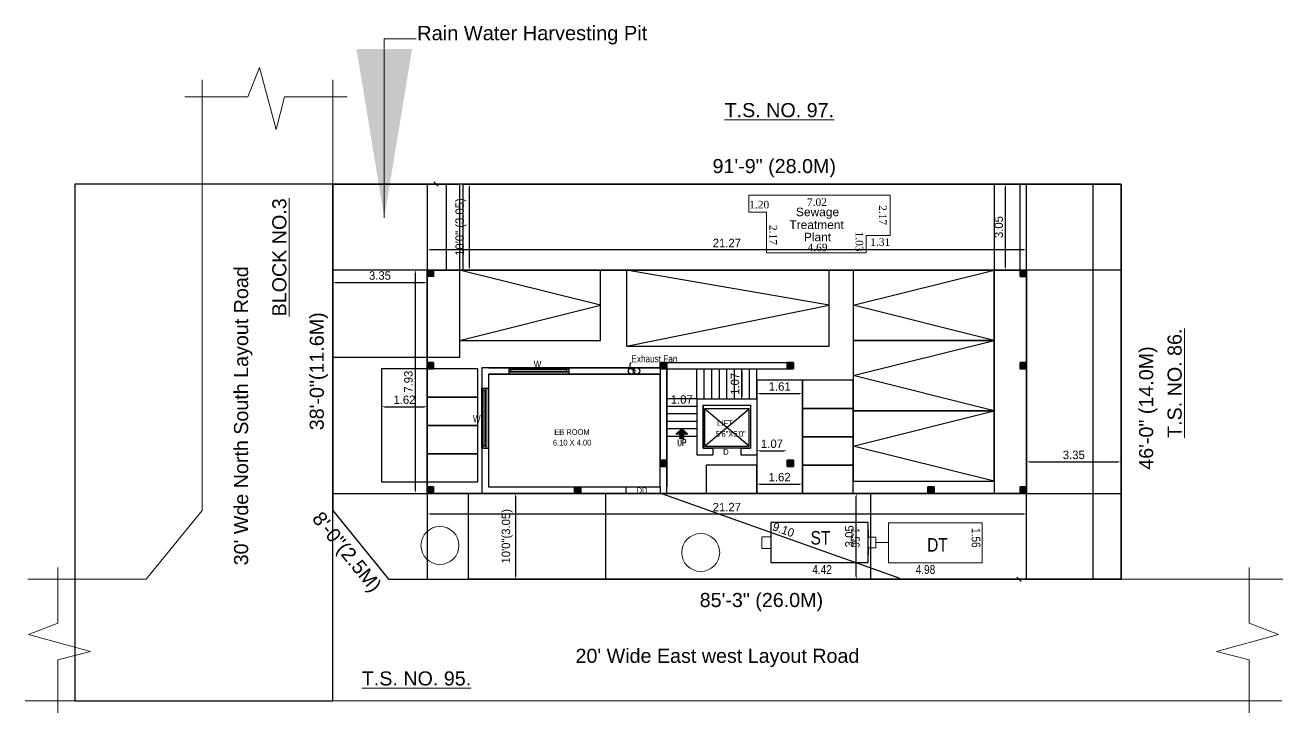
# Model space of a CAD drawing. Header units: metres. Extents: x 516 to 666, y 54 to 108.
# Drawn here: x 621.64 to 666.27, y 58.24 to 82.65 of the extents above; entities that cross this region are included whole.
import ezdxf
from ezdxf.enums import TextEntityAlignment as Align

# ---------------------------------------------------------------- set-up
doc = ezdxf.new("R2010")
doc.units = ezdxf.units.M
doc.header["$LTSCALE"] = 30
doc.header["$MEASUREMENT"] = 0
doc.header["$PDMODE"] = 66
doc.layers.get('0').update_dxf_attribs({"linetype": 'CONTINUOUS'})
doc.layers.get('DEFPOINTS').update_dxf_attribs({"linetype": 'CONTINUOUS'})
for name, color, linetype in [('AS_AT_SITE', 6, 'CONTINUOUS'), ('BLK_1_COVERED_AREA', 140, 'CONTINUOUS'), ('BLK_1_FLR_0_BLT_UP_AREA', 3, 'CONTINUOUS'), ('BLK_1_FLR_0_BLT_UP_AREA_DEDUCT', 3, 'CONTINUOUS'), ('BLK_1_FLR_0_EXIT_WIDTH_STAIR', 1, 'CONTINUOUS'), ('BLK_1_FLR_0_LIFT_1', 30, 'CONTINUOUS'), ('BLK_1_LVL_0_BLDG_FOOT_PRINT', 1, 'CONTINUOUS'), ('BLK_1_LVL_0_FRONT_SETBACK', 2, 'CONTINUOUS'), ('BLK_1_LVL_0_REAR_SETBACK', 11, 'CONTINUOUS'), ('BLK_1_LVL_0_SIDE_SETBACK1', 171, 'CONTINUOUS'), ('BLK_1_LVL_0_SIDE_SETBACK2', 102, 'CONTINUOUS'), ('DRIVE_WAY', 254, 'CONTINUOUS'), ('ELECTRICAL_ROOM', 7, 'CONTINUOUS'), ('FMB_OR_PLR', 70, 'CONTINUOUS'), ('o.wall', 5, 'CONTINUOUS'), ('PARALLEL_PARKING_SLOT', 248, 'CONTINUOUS'), ('PARKING_SLOT', 30, 'CONTINUOUS'), ('PER_AISLE_WIDTH', 5, 'CONTINUOUS'), ('PLOT_BOUNDARY', 70, 'CONTINUOUS'), ('ROAD_WIDTH', 1, 'CONTINUOUS'), ('RWH', 130, 'CONTINUOUS'), ('SEPTIC_TANK', 146, 'CONTINUOUS'), ('SUPER_IMPOSED', 5, 'CONTINUOUS'), ('TWO_WHEELER_DRIVE_WAY', 6, 'CONTINUOUS')]:
    doc.layers.add(name, color=color, linetype=linetype)
doc.layers.add('DIST_EXIT', color=7, linetype='CONTINUOUS', lineweight=0)
doc.layers.add('TEXT1', color=7, linetype='CONTINUOUS', lineweight=15)
doc.layers.add('TWO_WHEELER_PARKING', color=2, linetype='CONTINUOUS', plot=False)
doc.styles.add('ANAND', font='BKANT.TTF')
doc.styles.add('ROMANS', font='arial.ttf')
doc.styles.add('RS', font='ROMANS.shx', dxfattribs={"width": 0.75, "height": 7})
doc.styles.get("Standard").update_dxf_attribs({"font": 'ARIALN.TTF', "height": 10})
doc.styles.add('style1', font='arial.ttf', dxfattribs={"height": 0.23})
doc.styles.add('style5', font='times.ttf')
doc.dimstyles.new('1-8S', dxfattribs={"dimscale": 0.75, "dimtxt": 7, "dimasz": 8, "dimexe": 5, "dimexo": 5, "dimgap": 2, "dimtad": 3, "dimdec": 1, "dimrnd": 0.25, "dimzin": 3, "dimdsep": 46, "dimlunit": 4, "dimtxsty": 'RS', "dimblk": 'OBLIQUE', "dimcen": 0, "dimclrd": 7, "dimclre": 151, "dimclrt": 256, "dimadec": 0, "dimazin": 0, "dimtfac": 1, "dimtdec": 1, "dimtofl": 0, "dimtmove": 2, "dimatfit": 3, "dimfxl": 0, "dimtolj": 1, "dimtzin": 0, "dimlwd": 18, "dimlwe": 13, "dimarcsym": 0})
doc.dimstyles.new('V1', dxfattribs={"dimtxt": 0.3, "dimasz": 0.1, "dimexe": 0.18, "dimexo": 0.0625, "dimgap": 0.09, "dimtad": 1, "dimzin": 0, "dimdsep": 46, "dimtxsty": 'ANAND', "dimcen": 0.09, "dimse1": 1, "dimse2": 1, "dimadec": 0, "dimazin": 0, "dimtfac": 1, "dimtix": 1, "dimtofl": 0, "dimtmove": 2, "dimatfit": 0, "dimfxl": 0, "dimtolj": 1, "dimtzin": 0, "dimarcsym": 0})
pattern_1 = [(45, (-1268.873843, 28.3510415), (-0.002245771137, 0.002245771137), [])]

# ---------------------------------------------------------------- blocks, each defined once
blk = doc.blocks.new('*D37')
at = {"color": 0, "lineweight": -2}
blk.add_line((636.008, 65.301), (657.075, 65.301), dxfattribs=at)
at = {"color": 0}
for points in [[(636.008, 65.318), (636.008, 65.284), (635.908, 65.301)], [(657.075, 65.318), (657.075, 65.284), (657.175, 65.301)]]:
    blk.add_solid(points, dxfattribs=at)
at = {"layer": 'DEFPOINTS', "color": 0}
for p in [(635.908, 68.3), (657.175, 68.3), (657.175, 65.301)]:
    blk.add_point(p, dxfattribs=at)
at = {"color": 0, "insert": (646.541, 65.545), "char_height": 0.3, "attachment_point": 5, "style": 'ANAND'}
blk.add_mtext('\\A1;21.27', dxfattribs=at)
blk = doc.blocks.new('_Oblique')
at = {"layer": 'o.wall', "color": 0, "lineweight": -2}
blk.add_line((-0.5, -0.5), (0.5, 0.5), dxfattribs=at)
blk = doc.blocks.new('*D71')
at = {"color": 0, "lineweight": -2}
blk.add_line((637.408, 74.061), (637.408, 76.91), dxfattribs=at)
at = {"color": 0}
for points in [[(637.392, 76.91), (637.425, 76.91), (637.408, 77.01)], [(637.392, 74.061), (637.425, 74.061), (637.408, 73.961)]]:
    blk.add_solid(points, dxfattribs=at)
at = {"layer": 'DEFPOINTS', "color": 0}
for p in [(637.408, 77.01), (637.408, 77.01), (637.408, 73.961)]:
    blk.add_point(p, dxfattribs=at)
at = {"color": 0, "insert": (637.104, 75.486), "char_height": 0.3, "attachment_point": 5, "rotation": 90, "style": 'ANAND'}
blk.add_mtext('\\A1;10\'0" (3.05)', dxfattribs=at)
blk = doc.blocks.new('*D72')
at = {"color": 0, "lineweight": -2}
blk.add_line((639.051, 63.085), (639.051, 65.934), dxfattribs=at)
at = {"color": 0}
for points in [[(639.034, 65.934), (639.067, 65.934), (639.051, 66.034)], [(639.034, 63.085), (639.067, 63.085), (639.051, 62.985)]]:
    blk.add_solid(points, dxfattribs=at)
at = {"layer": 'DEFPOINTS', "color": 0}
for p in [(639.051, 66.034), (639.051, 66.034), (639.051, 62.985)]:
    blk.add_point(p, dxfattribs=at)
at = {"color": 0, "insert": (638.746, 64.509), "char_height": 0.3, "attachment_point": 5, "rotation": 90, "style": 'ANAND'}
blk.add_mtext('\\A1;10\'0"(3.05)', dxfattribs=at)
blk = doc.blocks.new('*D73')
at = {"color": 0, "lineweight": -2}
blk.add_line((645.374, 69.121), (644.507, 69.121), dxfattribs=at)
at = {"color": 0}
for points in [[(644.507, 69.138), (644.507, 69.104), (644.407, 69.121)], [(645.374, 69.138), (645.374, 69.104), (645.474, 69.121)]]:
    blk.add_solid(points, dxfattribs=at)
at = {"layer": 'DEFPOINTS', "color": 0}
for p in [(644.407, 69.121), (644.407, 69.121), (645.474, 69.121)]:
    blk.add_point(p, dxfattribs=at)
at = {"color": 0, "insert": (644.941, 69.365), "char_height": 0.3, "attachment_point": 5, "style": 'ANAND'}
blk.add_mtext('\\A1;1.07', dxfattribs=at)
blk = doc.blocks.new('*D74')
at = {"color": 0, "lineweight": -2}
blk.add_line((647.075, 70.355), (647.075, 69.488), dxfattribs=at)
at = {"color": 0}
for points in [[(647.058, 70.355), (647.092, 70.355), (647.075, 70.455)], [(647.058, 69.488), (647.092, 69.488), (647.075, 69.388)]]:
    blk.add_solid(points, dxfattribs=at)
at = {"layer": 'DEFPOINTS', "color": 0}
for p in [(647.075, 70.455), (647.075, 69.388), (647.075, 69.388)]:
    blk.add_point(p, dxfattribs=at)
at = {"color": 0, "insert": (646.831, 69.921), "char_height": 0.3, "attachment_point": 5, "rotation": 90, "style": 'ANAND'}
blk.add_mtext('\\A1;1.07', dxfattribs=at)
blk = doc.blocks.new('*D81')
at = {"color": 0, "lineweight": -2}
blk.add_line((635.487, 66.134), (635.487, 73.861), dxfattribs=at)
at = {"color": 0}
for points in [[(635.47, 73.861), (635.503, 73.861), (635.487, 73.961)], [(635.47, 66.134), (635.503, 66.134), (635.487, 66.034)]]:
    blk.add_solid(points, dxfattribs=at)
at = {"layer": 'DEFPOINTS', "color": 0}
for p in [(635.487, 73.961), (638.461, 73.961), (638.461, 66.034)]:
    blk.add_point(p, dxfattribs=at)
at = {"color": 0, "insert": (635.242, 69.997), "char_height": 0.3, "attachment_point": 5, "rotation": 90, "style": 'ANAND'}
blk.add_mtext('\\A1;7.93', dxfattribs=at)
blk = doc.blocks.new('*D82')
at = {"color": 0, "lineweight": -2}
blk.add_line((657.075, 74.678), (636.008, 74.678), dxfattribs=at)
at = {"color": 0}
for points in [[(636.008, 74.694), (636.008, 74.661), (635.908, 74.678)], [(657.075, 74.694), (657.075, 74.661), (657.175, 74.678)]]:
    blk.add_solid(points, dxfattribs=at)
at = {"layer": 'DEFPOINTS', "color": 0}
for p in [(635.908, 74.678), (635.908, 73.961), (657.175, 73.961)]:
    blk.add_point(p, dxfattribs=at)
at = {"color": 0, "insert": (646.541, 74.921), "char_height": 0.3, "attachment_point": 5, "style": 'ANAND'}
blk.add_mtext('\\A1;21.27', dxfattribs=at)
blk = doc.blocks.new('*D96')
at = {"layer": 'DEFPOINTS', "color": 0}
for p in [(644.178, 66.034), (644.178, 66.034), (652.753, 62.985)]:
    blk.add_point(p, dxfattribs=at)
at = {"layer": 'DIST_EXIT', "color": 0, "lineweight": -2}
blk.add_line((652.659, 63.018), (644.273, 66), dxfattribs=at)
at = {"layer": 'DIST_EXIT', "color": 0}
for points in [[(644.278, 66.016), (644.267, 65.985), (644.178, 66.034)], [(652.665, 63.034), (652.653, 63.003), (652.753, 62.985)]]:
    blk.add_solid(points, dxfattribs=at)
at = {"layer": 'DIST_EXIT', "color": 0, "insert": (648.548, 64.74), "char_height": 0.3, "attachment_point": 5, "rotation": 340.426, "style": 'ANAND'}
blk.add_mtext('\\A1;9.10', dxfattribs=at)
blk = doc.blocks.new('*D97')
at = {"layer": 'DEFPOINTS', "color": 0}
for p in [(651.134, 66.034), (651.134, 66.034), (651.134, 62.985)]:
    blk.add_point(p, dxfattribs=at)
at = {"layer": 'TWO_WHEELER_DRIVE_WAY', "color": 0, "lineweight": -2}
blk.add_line((651.134, 63.085), (651.134, 65.934), dxfattribs=at)
at = {"layer": 'TWO_WHEELER_DRIVE_WAY', "color": 0}
for points in [[(651.117, 65.934), (651.15, 65.934), (651.134, 66.034)], [(651.117, 63.085), (651.15, 63.085), (651.134, 62.985)]]:
    blk.add_solid(points, dxfattribs=at)
at = {"layer": 'TWO_WHEELER_DRIVE_WAY', "color": 0, "insert": (650.89, 64.509), "char_height": 0.3, "attachment_point": 5, "rotation": 90, "style": 'ANAND'}
blk.add_mtext('\\A1;3.05', dxfattribs=at)
blk = doc.blocks.new('*D98')
at = {"layer": 'BLK_1_FLR_0_EXIT_WIDTH_STAIR', "color": 0, "lineweight": -2}
blk.add_line((647.708, 67.547), (648.576, 67.547), dxfattribs=at)
at = {"layer": 'BLK_1_FLR_0_EXIT_WIDTH_STAIR', "color": 0}
for points in [[(647.708, 67.564), (647.708, 67.53), (647.608, 67.547)], [(648.576, 67.564), (648.576, 67.53), (648.676, 67.547)]]:
    blk.add_solid(points, dxfattribs=at)
at = {"layer": 'DEFPOINTS', "color": 0}
for p in [(647.608, 67.547), (648.676, 67.547), (648.676, 67.547)]:
    blk.add_point(p, dxfattribs=at)
at = {"layer": 'BLK_1_FLR_0_EXIT_WIDTH_STAIR', "color": 0, "insert": (648.142, 67.791), "char_height": 0.3, "attachment_point": 5, "style": 'ANAND'}
blk.add_mtext('\\A1;1.07', dxfattribs=at)
blk = doc.blocks.new('*D113')
at = {"layer": 'DEFPOINTS', "color": 0}
for p in [(656.433, 77.01), (656.433, 77.01), (656.433, 73.961)]:
    blk.add_point(p, dxfattribs=at)
at = {"layer": 'TWO_WHEELER_DRIVE_WAY', "color": 0, "lineweight": -2}
blk.add_line((656.433, 74.061), (656.433, 76.91), dxfattribs=at)
at = {"layer": 'TWO_WHEELER_DRIVE_WAY', "color": 0}
for points in [[(656.416, 76.91), (656.45, 76.91), (656.433, 77.01)], [(656.416, 74.061), (656.45, 74.061), (656.433, 73.961)]]:
    blk.add_solid(points, dxfattribs=at)
at = {"layer": 'TWO_WHEELER_DRIVE_WAY', "color": 0, "insert": (656.189, 75.486), "char_height": 0.3, "attachment_point": 5, "rotation": 90, "style": 'ANAND'}
blk.add_mtext('\\A1;3.05', dxfattribs=at)
blk = doc.blocks.new('*D121')
at = {"color": 0, "lineweight": -2}
blk.add_line((657.275, 67.153), (660.428, 67.153), dxfattribs=at)
at = {"color": 0}
for points in [[(657.275, 67.17), (657.275, 67.137), (657.175, 67.153)], [(660.428, 67.17), (660.428, 67.137), (660.528, 67.153)]]:
    blk.add_solid(points, dxfattribs=at)
at = {"layer": 'DEFPOINTS', "color": 0}
for p in [(660.528, 67.153), (657.175, 66.786), (660.528, 66.786)]:
    blk.add_point(p, dxfattribs=at)
at = {"color": 0, "insert": (658.852, 67.397), "char_height": 0.3, "attachment_point": 5, "style": 'ANAND'}
blk.add_mtext('\\A1;3.35', dxfattribs=at)
blk = doc.blocks.new('*D122')
at = {"color": 0, "lineweight": -2}
blk.add_line((632.654, 73.52), (635.808, 73.52), dxfattribs=at)
at = {"color": 0}
for points in [[(632.654, 73.537), (632.654, 73.503), (632.554, 73.52)], [(635.808, 73.537), (635.808, 73.503), (635.908, 73.52)]]:
    blk.add_solid(points, dxfattribs=at)
at = {"layer": 'DEFPOINTS', "color": 0}
for p in [(632.554, 73.427), (635.908, 73.52), (635.908, 73.427)]:
    blk.add_point(p, dxfattribs=at)
at = {"color": 0, "insert": (634.231, 73.764), "char_height": 0.3, "attachment_point": 5, "style": 'ANAND'}
blk.add_mtext('\\A1;3.35', dxfattribs=at)
blk = doc.blocks.new('*D123')
at = {"color": 0, "lineweight": -2}
blk.add_line((647.706, 66.363), (649.123, 66.363), dxfattribs=at)
at = {"color": 0}
for points in [[(647.706, 66.38), (647.706, 66.346), (647.606, 66.363)], [(649.123, 66.38), (649.123, 66.346), (649.223, 66.363)]]:
    blk.add_solid(points, dxfattribs=at)
at = {"layer": 'DEFPOINTS', "color": 0}
for p in [(647.606, 66.326), (649.223, 66.363), (649.223, 66.326)]:
    blk.add_point(p, dxfattribs=at)
at = {"color": 0, "insert": (648.414, 66.607), "char_height": 0.3, "attachment_point": 5, "style": 'ANAND'}
blk.add_mtext('\\A1;1.62', dxfattribs=at)
blk = doc.blocks.new('*D124')
at = {"layer": 'DEFPOINTS', "color": 0}
for p in [(647.608, 70.052), (649.223, 70.052), (649.223, 69.581)]:
    blk.add_point(p, dxfattribs=at)
at = {"layer": 'TWO_WHEELER_DRIVE_WAY', "color": 0, "lineweight": -2}
blk.add_line((647.708, 69.581), (649.123, 69.581), dxfattribs=at)
at = {"layer": 'TWO_WHEELER_DRIVE_WAY', "color": 0}
for points in [[(647.708, 69.597), (647.708, 69.564), (647.608, 69.581)], [(649.123, 69.597), (649.123, 69.564), (649.223, 69.581)]]:
    blk.add_solid(points, dxfattribs=at)
at = {"layer": 'TWO_WHEELER_DRIVE_WAY', "color": 0, "insert": (648.416, 69.825), "char_height": 0.3, "attachment_point": 5, "style": 'ANAND'}
blk.add_mtext('\\A1;1.61', dxfattribs=at)
blk = doc.blocks.new('*D125')
at = {"layer": 'DEFPOINTS', "color": 0}
for p in [(634.291, 70.455), (635.908, 70.455), (635.908, 69.109)]:
    blk.add_point(p, dxfattribs=at)
at = {"layer": 'TWO_WHEELER_DRIVE_WAY', "color": 0, "lineweight": -2}
blk.add_line((634.391, 69.109), (635.808, 69.109), dxfattribs=at)
at = {"layer": 'TWO_WHEELER_DRIVE_WAY', "color": 0}
for points in [[(634.391, 69.125), (634.391, 69.092), (634.291, 69.109)], [(635.808, 69.125), (635.808, 69.092), (635.908, 69.109)]]:
    blk.add_solid(points, dxfattribs=at)
at = {"layer": 'TWO_WHEELER_DRIVE_WAY', "color": 0, "insert": (635.1, 69.353), "char_height": 0.3, "attachment_point": 5, "style": 'ANAND'}
blk.add_mtext('\\A1;1.62', dxfattribs=at)

msp = doc.modelspace()

# ---------------------------------------------------------------- hatches: boundary and pattern name
h = msp.add_hatch()
h.set_pattern_fill('ANSI31', color=256, scale=0.025408)
h.set_pattern_definition(pattern_1)
h.paths.add_polyline_path([(635.9081, 73.7324), (636.1367, 73.7324), (636.1367, 73.9611), (635.9081, 73.9611)])
h = msp.add_hatch()
h.set_pattern_fill('ANSI31', color=256, scale=0.025408)
h.set_pattern_definition(pattern_1)
h.paths.add_polyline_path([(635.9081, 73.7324), (636.1367, 73.7324), (636.1367, 73.9611), (635.9081, 73.9611)])
h = msp.add_hatch()
h.set_pattern_fill('ANSI31', color=256, scale=0.025408)
h.set_pattern_definition([(45, (-1247.836019, 28.3510415), (-0.002245771137, 0.002245771137), [])])
h.paths.add_polyline_path([(656.9459, 73.7324), (657.1746, 73.7324), (657.1746, 73.9611), (656.9459, 73.9611)])
h = msp.add_hatch()
h.set_pattern_fill('ANSI31', color=256, scale=0.025408)
h.set_pattern_definition([(45, (-1268.873843, 25.0734095), (-0.002245771137, 0.002245771137), [])])
h.paths.add_polyline_path([(635.9081, 70.4548), (636.1367, 70.4548), (636.1367, 70.6835), (635.9081, 70.6835)])
h = msp.add_hatch()
h.set_pattern_fill('ANSI31', color=256, scale=0.025408)
h.set_pattern_definition([(45, (-1260.603539, 25.0734095), (-0.002245771137, 0.002245771137), [])])
h.paths.add_polyline_path([(644.1784, 70.4548), (644.4071, 70.4548), (644.4071, 70.6835), (644.1784, 70.6835)])
h = msp.add_hatch()
h.set_pattern_fill('ANSI31', color=256, scale=0.025408)
h.set_pattern_definition([(45, (-1256.106323, 25.0734095), (-0.002245771137, 0.002245771137), [])])
h.paths.add_polyline_path([(648.6756, 70.4548), (648.9043, 70.4548), (648.9043, 70.6835), (648.6756, 70.6835)])
h = msp.add_hatch()
h.set_pattern_fill('ANSI31', color=256, scale=0.025408)
h.set_pattern_definition([(45, (-1247.836019, 25.0734095), (-0.002245771137, 0.002245771137), [])])
h.paths.add_polyline_path([(656.9459, 70.4548), (657.1746, 70.4548), (657.1746, 70.6835), (656.9459, 70.6835)])
h = msp.add_hatch()
h.set_pattern_fill('ANSI31', color=256, scale=0.12704, angle=765, style=0)
h.set_pattern_definition([(270, (516.156563, 2000.252854), (-0.01588, -1e-16), [])])
h.paths.add_polyline_path([(645.0039, 68.1401), (645.0039, 67.9775), (644.9406, 67.9775), (644.8774, 67.9775), (644.8774, 68.1401), (644.7299, 68.1401), (644.9443, 68.3236), (645.1534, 68.1401)])
h = msp.add_hatch()
h.set_pattern_fill('ANSI31', color=256, scale=0.025408)
h.set_pattern_definition([(45, (-1260.603539, 21.6052175), (-0.002245771137, 0.002245771137), [])])
h.paths.add_polyline_path([(644.1784, 66.9866), (644.4071, 66.9866), (644.4071, 67.2153), (644.1784, 67.2153)])
h = msp.add_hatch()
h.set_pattern_fill('ANSI31', color=256, scale=0.025408)
h.set_pattern_definition([(45, (-1256.106323, 21.6052175), (-0.002245771137, 0.002245771137), [])])
h.paths.add_polyline_path([(648.6756, 66.9866), (648.9043, 66.9866), (648.9043, 67.2153), (648.6756, 67.2153)])
h = msp.add_hatch()
h.set_pattern_fill('ANSI31', color=256, scale=0.025408)
h.set_pattern_definition([(45, (-1268.873843, 20.6524175), (-0.002245771137, 0.002245771137), [])])
h.paths.add_polyline_path([(635.9081, 66.0338), (636.1367, 66.0338), (636.1367, 66.2625), (635.9081, 66.2625)])
h = msp.add_hatch()
h.set_pattern_fill('ANSI31', color=256, scale=0.025408)
h.set_pattern_definition([(45, (-1263.652499, 20.6524175), (-0.002245771137, 0.002245771137), [])])
h.paths.add_polyline_path([(641.1294, 66.0338), (641.3581, 66.0338), (641.3581, 66.2625), (641.1294, 66.2625)])
h = msp.add_hatch()
h.set_pattern_fill('ANSI31', color=256, scale=0.025408)
h.set_pattern_definition([(45, (-1251.113651, 20.6524175), (-0.002245771137, 0.002245771137), [])])
h.paths.add_polyline_path([(653.6683, 66.0338), (653.8969, 66.0338), (653.8969, 66.2625), (653.6683, 66.2625)])
h = msp.add_hatch()
h.set_pattern_fill('ANSI31', color=256, scale=0.025408)
h.set_pattern_definition([(45, (-1247.836019, 20.6524175), (-0.002245771137, 0.002245771137), [])])
h.paths.add_polyline_path([(656.9459, 66.0338), (657.1746, 66.0338), (657.1746, 66.2625), (656.9459, 66.2625)])

# ---------------------------------------------------------------- linework, layer by layer
for p, q in [((635.9081, 66.0338), (635.9081, 73.9611)), ((635.9081, 73.9611), (657.1746, 73.9611)), ((657.1746, 73.9611), (657.1746, 66.0338)), ((644.1784, 70.6835), (646.427, 70.6835)), ((644.1784, 70.5691), (644.1784, 66.9866)), ((646.427, 70.6835), (648.9043, 70.6835)), ((638.0805, 70.4923), (644.4071, 70.4923)), ((638.0805, 70.2636), (638.0805, 66.2625)), ((638.0805, 70.2636), (644.1784, 70.2636)), ((638.8041, 70.4923), (638.8041, 70.2636)), ((638.8041, 70.4923), (640.9384, 70.4923)), ((638.8041, 70.4507), (638.874, 70.4507)), ((638.8041, 70.3491), (638.8804, 70.3491)), ((638.8041, 70.2636), (640.9384, 70.2636)), ((638.8677, 70.3491), (638.8677, 70.3764)), ((638.8804, 70.3764), (638.8677, 70.3764)), ((638.8804, 70.3637), (638.8677, 70.3637)), ((638.874, 70.4507), (640.8685, 70.4507)), ((638.874, 70.4507), (638.874, 70.4444)), ((638.874, 70.4444), (638.8804, 70.4444)), ((638.8804, 70.4444), (640.8622, 70.4444)), ((638.8804, 70.3764), (638.8804, 70.4444)), ((638.8804, 70.3764), (638.8804, 70.391)), ((638.8804, 70.3764), (640.8622, 70.3764)), ((638.8804, 70.3637), (640.8622, 70.3637)), ((638.8804, 70.3491), (638.8804, 70.3637)), ((638.8804, 70.3491), (638.8804, 70.3637)), ((638.8804, 70.3491), (638.8804, 70.3637)), ((638.8804, 70.3491), (640.8622, 70.3491)), ((640.8622, 70.3764), (640.8622, 70.4444)), ((640.8685, 70.4444), (640.8622, 70.4444)), ((640.8622, 70.3764), (640.8622, 70.391)), ((640.8622, 70.3764), (640.8749, 70.3764)), ((640.8622, 70.3491), (640.8622, 70.3637)), ((640.8622, 70.3491), (640.8622, 70.3637)), ((640.8622, 70.3637), (640.8749, 70.3637)), ((640.8622, 70.3491), (640.9384, 70.3491)), ((640.8685, 70.4507), (640.9384, 70.4507)), ((640.8685, 70.4507), (640.8685, 70.4444)), ((640.8749, 70.3491), (640.8749, 70.3764)), ((640.9384, 70.4923), (640.9384, 70.2636)), ((644.4071, 70.4548), (648.6756, 70.4548)), ((644.4071, 70.4548), (644.4071, 66.2625)), ((645.4742, 69.3877), (645.4742, 70.4548)), ((645.741, 69.3877), (645.741, 70.4548)), ((646.0078, 69.3877), (646.0078, 70.4548)), ((646.2745, 69.3877), (646.2745, 70.4548)), ((646.5413, 69.3877), (646.5413, 70.4548)), ((646.8081, 69.3877), (646.8081, 70.4548)), ((647.0749, 69.3877), (647.0749, 70.4548)), ((647.3417, 69.3877), (647.3417, 70.4548)), ((647.6085, 69.3877), (647.6085, 70.4548)), ((637.8518, 67.632), (637.8518, 69.7663)), ((637.8518, 69.7663), (638.0805, 69.7663)), ((637.8933, 69.6964), (637.8933, 69.7663)), ((637.8933, 67.7019), (637.8933, 69.6964)), ((637.8933, 69.6964), (637.8997, 69.6964)), ((637.8997, 69.6964), (637.8997, 69.6901)), ((637.8997, 67.7082), (637.8997, 69.6901)), ((637.9677, 69.6901), (637.8997, 69.6901)), ((637.9677, 69.6901), (637.9531, 69.6901)), ((637.9677, 69.6901), (637.9677, 69.7028)), ((637.995, 69.7028), (637.9677, 69.7028)), ((637.9677, 67.7082), (637.9677, 69.6901)), ((637.9804, 69.6901), (637.9804, 69.7028)), ((637.9804, 67.7082), (637.9804, 69.6901)), ((637.995, 69.6901), (637.9804, 69.6901)), ((637.995, 69.6901), (637.9804, 69.6901)), ((637.995, 69.6901), (637.995, 69.7663)), ((637.995, 67.7082), (637.995, 69.6901)), ((638.0805, 67.632), (638.0805, 69.7663)), ((645.4742, 69.3877), (644.4071, 69.3877)), ((645.4742, 69.3877), (647.6085, 69.3877)), ((645.4742, 69.3877), (645.4742, 67.4058)), ((647.6085, 69.3877), (647.6085, 67.4058)), ((645.4742, 69.1209), (644.4071, 69.1209)), ((645.4742, 68.8541), (644.4071, 68.8541)), ((645.7029, 69.159), (647.3798, 69.159)), ((645.7029, 69.159), (645.7029, 67.6345)), ((647.329, 67.7107), (645.7537, 69.0319)), ((645.7537, 67.7107), (647.329, 69.0319)), ((647.3798, 69.159), (647.3798, 67.6345)), ((645.4742, 68.5873), (644.4071, 68.5873)), ((645.4742, 68.3205), (644.4071, 68.3205)), ((645.4742, 68.0537), (644.4071, 68.0537)), ((637.8518, 67.632), (638.0805, 67.632)), ((637.8933, 67.632), (637.8933, 67.7019)), ((637.8933, 67.7019), (637.8997, 67.7019)), ((637.8997, 67.7019), (637.8997, 67.7082)), ((637.9677, 67.7082), (637.8997, 67.7082)), ((637.9677, 67.7082), (637.9531, 67.7082)), ((637.9677, 67.7082), (637.9677, 67.6955)), ((637.995, 67.6955), (637.9677, 67.6955)), ((637.9804, 67.7082), (637.9804, 67.6955)), ((637.995, 67.7082), (637.9804, 67.7082)), ((637.995, 67.7082), (637.9804, 67.7082)), ((637.995, 67.7082), (637.9804, 67.7082)), ((637.995, 67.632), (637.995, 67.7082)), ((645.4742, 67.4058), (646.0459, 67.4058)), ((645.7029, 67.6345), (646.0459, 67.6345)), ((646.0459, 67.6345), (646.0459, 67.4058)), ((647.0368, 67.6345), (646.0459, 67.6345)), ((647.0368, 67.6345), (647.3798, 67.6345)), ((647.0368, 67.6345), (647.0368, 67.4058)), ((647.0368, 67.4058), (647.6085, 67.4058)), ((644.4071, 66.9866), (644.1784, 66.9866)), ((648.6756, 66.9866), (648.9043, 66.9866)), ((638.0805, 66.2625), (644.1784, 66.2625)), ((642.9584, 66.2625), (642.9584, 66.0338)), ((644.1784, 66.2625), (644.1784, 66.0338)), ((653.8969, 66.0338), (635.9081, 66.0338)), ((643.4857, 66.0338), (643.257, 66.0338)), ((657.1746, 66.0338), (653.6683, 66.0338)), ((653.8969, 66.0338), (653.8969, 66.0338)), ((655.6279, 66.0338), (655.3992, 66.0338))]:
    msp.add_line(p, q)
for points in [[(636.1367, 73.7324), (635.9081, 73.7324), (635.9081, 73.9611), (636.1367, 73.9611)], [(636.1367, 73.7324), (635.9081, 73.7324), (635.9081, 73.9611), (636.1367, 73.9611)], [(635.9081, 66.0338), (657.1746, 66.0338), (657.1746, 73.9611), (635.9081, 73.9611)], [(637.0526, 71.4611), (642.0526, 71.4611), (642.0526, 73.9611), (637.0526, 73.9611)], [(642.977, 71.2611), (650.177, 71.2611), (650.177, 73.9611), (642.977, 73.9611)], [(651.0246, 71.4611), (656.0246, 71.4611), (656.0246, 73.9611), (651.0246, 73.9611)], [(656.9459, 73.7324), (657.1746, 73.7324), (657.1746, 73.9611), (656.9459, 73.9611)], [(656.9459, 73.7324), (657.1746, 73.7324), (657.1746, 73.9611), (656.9459, 73.9611)], [(656.9459, 73.7324), (657.1746, 73.7324), (657.1746, 73.9611), (656.9459, 73.9611)], [(657.1746, 73.7324), (656.9459, 73.7324), (656.9459, 73.9611), (657.1746, 73.9611)], [(651.0246, 68.9611), (656.0246, 68.9611), (656.0246, 71.4611), (651.0246, 71.4611)], [(635.9081, 70.4548), (636.1367, 70.4548), (636.1367, 70.6835), (635.9081, 70.6835)], [(636.1367, 70.4548), (635.9081, 70.4548), (635.9081, 70.6835), (636.1367, 70.6835)], [(644.1784, 70.4548), (644.4071, 70.4548), (644.4071, 70.6835), (644.1784, 70.6835)], [(644.1784, 70.4548), (644.4071, 70.4548), (644.4071, 70.6835), (644.1784, 70.6835)], [(644.4071, 70.4548), (644.1784, 70.4548), (644.1784, 70.6835), (644.4071, 70.6835)], [(648.6756, 70.4548), (648.9043, 70.4548), (648.9043, 70.6835), (648.6756, 70.6835)], [(648.6756, 70.4548), (648.9043, 70.4548), (648.9043, 70.6835), (648.6756, 70.6835)], [(648.9043, 70.4548), (648.6756, 70.4548), (648.6756, 70.6835), (648.9043, 70.6835)], [(656.9459, 70.4548), (657.1746, 70.4548), (657.1746, 70.6835), (656.9459, 70.6835)], [(657.1746, 70.4548), (656.9459, 70.4548), (656.9459, 70.6835), (657.1746, 70.6835)], [(644.4071, 70.4923), (637.8518, 70.4923), (637.8518, 66.0338), (644.4071, 66.0338)], [(647.329, 69.0319), (645.7537, 69.0319), (645.7537, 67.7107), (647.329, 67.7107)], [(651.0246, 66.4611), (656.0246, 66.4611), (656.0246, 68.9611), (651.0246, 68.9611)], [(645.0039, 67.9775), (644.9406, 67.9775), (644.8774, 67.9775), (644.8774, 68.1401), (644.7299, 68.1401), (644.9443, 68.3236), (645.1534, 68.1401), (645.0039, 68.1401)], [(644.1784, 66.9866), (644.4071, 66.9866), (644.4071, 67.2153), (644.1784, 67.2153)], [(644.4071, 66.9866), (644.1784, 66.9866), (644.1784, 67.2153), (644.4071, 67.2153)], [(648.9043, 66.9866), (648.6756, 66.9866), (648.6756, 67.2153), (648.9043, 67.2153)], [(648.6756, 66.9866), (648.9043, 66.9866), (648.9043, 67.2153), (648.6756, 67.2153)], [(648.9043, 66.9866), (648.6756, 66.9866), (648.6756, 67.2153), (648.9043, 67.2153)], [(635.9081, 66.0338), (636.1367, 66.0338), (636.1367, 66.2625), (635.9081, 66.2625)], [(635.9081, 66.0338), (636.1367, 66.0338), (636.1367, 66.2625), (635.9081, 66.2625)], [(636.1367, 66.0338), (635.9081, 66.0338), (635.9081, 66.2625), (636.1367, 66.2625)], [(641.3581, 66.0338), (641.1294, 66.0338), (641.1294, 66.2625), (641.3581, 66.2625)], [(641.3581, 66.0338), (641.1294, 66.0338), (641.1294, 66.2625), (641.3581, 66.2625)], [(653.6683, 66.0338), (653.8969, 66.0338), (653.8969, 66.2625), (653.6683, 66.2625)], [(653.6683, 66.0338), (653.8969, 66.0338), (653.8969, 66.2625), (653.6683, 66.2625)], [(653.6683, 66.0338), (653.8969, 66.0338), (653.8969, 66.2625), (653.6683, 66.2625)], [(653.8969, 66.0338), (653.6683, 66.0338), (653.6683, 66.2625), (653.8969, 66.2625)], [(657.1746, 66.0338), (656.9459, 66.0338), (656.9459, 66.2625), (657.1746, 66.2625)], [(657.1746, 66.0338), (656.9459, 66.0338), (656.9459, 66.2625), (657.1746, 66.2625)], [(656.9459, 66.0338), (657.1746, 66.0338), (657.1746, 66.2625), (656.9459, 66.2625)], [(657.1746, 66.0338), (656.9459, 66.0338), (656.9459, 66.2625), (657.1746, 66.2625)]]:
    msp.add_lwpolyline(points, close=True)
for points in [[(637.0526, 71.4611), (642.0526, 72.7111), (637.0526, 73.9611)], [(642.977, 71.2611), (650.177, 72.7111), (642.977, 73.9611)], [(656.0246, 71.4611), (651.0246, 72.7111), (656.0246, 73.9611)], [(656.0246, 68.9611), (651.0246, 70.2111), (656.0246, 71.4611)], [(656.0246, 66.4611), (651.0246, 67.7111), (656.0246, 68.9611)]]:
    msp.add_lwpolyline(points)
for centre in [(643.1608, 70.378), (643.3366, 70.378)]:
    msp.add_circle(centre, 0.1143)
msp.add_arc((643.2681, 70.5817), 0.1679, 143.13258, 270.42916)
at = {"layer": 'AS_AT_SITE', "color": 6}
msp.add_lwpolyline([(660.5284, 77.0101), (632.5542, 77.0101), (632.5542, 65.424), (634.536, 62.9848), (660.5284, 62.9848)], close=True, dxfattribs=at)
at = {"layer": 'BLK_1_COVERED_AREA', "linetype": 'ByBlock', "ltscale": 3}
msp.add_lwpolyline([(635.9081, 66.0338), (657.1746, 66.0338), (657.1746, 73.9611), (635.9081, 73.9611)], close=True, dxfattribs=at)
at = {"layer": 'BLK_1_FLR_0_BLT_UP_AREA', "color": 3, "linetype": 'ByBlock', "ltscale": 3}
msp.add_lwpolyline([(635.9081, 66.0338), (657.1746, 66.0338), (657.1746, 73.9611), (635.9081, 73.9611)], close=True, dxfattribs=at)
at = {"layer": 'BLK_1_FLR_0_BLT_UP_AREA_DEDUCT', "color": 3}
msp.add_lwpolyline([(635.9081, 66.0338), (657.1746, 66.0338), (657.1746, 73.9611), (635.9081, 73.9611)], close=True, dxfattribs=at)
at = {"layer": 'BLK_1_FLR_0_LIFT_1'}
msp.add_lwpolyline([(645.7029, 69.159), (647.3798, 69.159), (647.3798, 67.6345), (645.7029, 67.6345)], close=True, dxfattribs=at)
at = {"layer": 'BLK_1_LVL_0_BLDG_FOOT_PRINT', "linetype": 'ByBlock', "ltscale": 3}
msp.add_lwpolyline([(635.9081, 66.0338), (657.1746, 66.0338), (657.1746, 73.9611), (635.9081, 73.9611)], close=True, dxfattribs=at)
at = {"layer": 'BLK_1_LVL_0_FRONT_SETBACK'}
msp.add_lwpolyline([(635.9081, 73.9611), (632.5542, 73.9611), (632.5542, 66.0338), (635.9081, 66.0338)], close=True, dxfattribs=at)
at = {"layer": 'BLK_1_LVL_0_REAR_SETBACK'}
msp.add_lwpolyline([(660.5284, 73.9611), (657.1746, 73.9611), (657.1746, 66.0338), (660.5284, 66.0338)], close=True, dxfattribs=at)
at = {"layer": 'BLK_1_LVL_0_SIDE_SETBACK1'}
msp.add_lwpolyline([(657.1746, 66.0338), (635.9081, 66.0338), (635.9081, 62.9848), (657.1746, 62.9848)], close=True, dxfattribs=at)
at = {"layer": 'BLK_1_LVL_0_SIDE_SETBACK2'}
msp.add_lwpolyline([(657.1746, 77.0101), (635.9081, 77.0101), (635.9081, 73.9611), (657.1746, 73.9611)], close=True, dxfattribs=at)
at = {"layer": 'DRIVE_WAY', "color": 254}
msp.add_lwpolyline([(637.1782, 73.9611), (637.1782, 77.0101), (660.5284, 77.0101), (660.5284, 62.9848), (637.3784, 62.9848), (637.3784, 66.0338), (657.1746, 66.0338), (657.1746, 73.9611)], close=True, dxfattribs=at)
at = {"layer": 'ELECTRICAL_ROOM', "color": 52}
msp.add_lwpolyline([(644.1784, 70.2636), (638.0805, 70.2636), (638.0805, 66.2625), (644.1784, 66.2625)], close=True, dxfattribs=at)
at = {"layer": 'FMB_OR_PLR', "color": 70}
msp.add_lwpolyline([(660.5284, 77.0101), (632.5542, 77.0101), (632.5542, 65.424), (634.536, 62.9848), (660.5284, 62.9848)], close=True, dxfattribs=at)
at = {"layer": 'PARALLEL_PARKING_SLOT', "color": 248}
msp.add_lwpolyline([(642.977, 71.2611), (650.177, 71.2611), (650.177, 73.9611), (642.977, 73.9611)], close=True, dxfattribs=at)
at = {"layer": 'PARKING_SLOT', "color": 30}
for points in [[(637.0526, 71.4611), (642.0526, 71.4611), (642.0526, 73.9611), (637.0526, 73.9611)], [(651.0246, 71.4611), (656.0246, 71.4611), (656.0246, 73.9611), (651.0246, 73.9611)], [(651.0246, 68.9611), (656.0246, 68.9611), (656.0246, 71.4611), (651.0246, 71.4611)], [(651.0246, 66.4611), (656.0246, 66.4611), (656.0246, 68.9611), (651.0246, 68.9611)]]:
    msp.add_lwpolyline(points, close=True, dxfattribs=at)
at = {"layer": 'PER_AISLE_WIDTH', "color": 5}
for points in [[(637.0526, 70.8607), (632.5542, 70.8607), (632.5542, 77.0101), (637.0526, 77.0101)], [(656.0246, 66.0338), (660.5284, 66.0338), (660.5284, 77.0101), (656.0246, 77.0101)]]:
    msp.add_lwpolyline(points, close=True, dxfattribs=at)
at = {"layer": 'PLOT_BOUNDARY'}
msp.add_lwpolyline([(660.5284, 77.0101), (632.5542, 77.0101), (632.5542, 65.424), (634.536, 62.9848), (660.5284, 62.9848)], close=True, dxfattribs=at)
at = {"layer": 'ROAD_WIDTH'}
msp.add_lwpolyline([(632.5542, 77.0101), (623.4042, 77.0101), (623.4042, 58.6742), (632.5542, 58.6742)], close=True, dxfattribs=at)
at = {"layer": 'RWH', "linetype": 'ByBlock'}
msp.add_lwpolyline([(659.5284, 62.9848), (660.5284, 62.9848), (660.5284, 77.0101), (659.5284, 77.0101)], close=True, dxfattribs=at)
at = {"layer": 'SEPTIC_TANK', "linetype": 'ByBlock'}
msp.add_lwpolyline([(651.5586, 64.9978), (648.1075, 64.9978), (648.1075, 63.5736), (651.5586, 63.5736)], close=True, dxfattribs=at)
at = {"layer": 'SUPER_IMPOSED', "color": 5}
msp.add_lwpolyline([(660.5284, 77.0101), (632.5542, 77.0101), (632.5542, 65.424), (634.536, 62.9848), (660.5284, 62.9848)], close=True, dxfattribs=at)
at = {"layer": 'TEXT1'}
for p, q in [((629.5448, 80.1047), (629.9544, 81.1464)), ((629.9544, 81.1464), (630.5501, 78.9519)), ((627.9212, 80.7122), (627.9212, 65.424)), ((632.5542, 77.0101), (632.5542, 80.7122)), ((627.3092, 80.1047), (629.5448, 80.1047)), ((630.5501, 78.9519), (630.848, 80.1047)), ((630.848, 80.1047), (633.0696, 80.1047)), ((660.5284, 77.0101), (632.5542, 77.0101)), ((632.5542, 77.0101), (632.5542, 65.424)), ((636.1278, 77.0101), (636.3183, 77.0101)), ((636.2993, 76.9338), (636.1468, 77.0863)), ((660.5284, 77.0101), (660.5284, 62.9848)), ((647.3218, 76.6166), (652.3373, 76.6166)), ((647.3218, 76.019), (647.3218, 76.6166)), ((652.3373, 75.1866), (652.3373, 76.6166)), ((647.3218, 76.019), (647.9537, 76.019)), ((647.9537, 74.5677), (647.9537, 76.019)), ((651.4836, 75.1866), (652.3373, 75.1866)), ((651.4836, 74.5677), (651.4836, 75.1866)), ((651.4836, 75.1866), (652.3373, 75.1866)), ((647.9537, 74.5677), (651.4836, 74.5677)), ((635.9081, 66.0338), (635.9081, 73.9611)), ((635.9081, 73.9611), (657.1746, 73.9611)), ((657.1746, 73.9611), (657.1746, 66.0338)), ((632.5542, 73.5225), (632.5542, 73.3319)), ((635.9081, 73.5225), (635.9081, 73.3319)), ((641.1294, 66.0338), (637.8518, 66.0338)), ((644.8263, 66.0338), (641.1294, 66.0338)), ((641.1294, 66.0338), (641.1294, 66.0338)), ((653.8969, 66.0338), (643.1112, 66.0338)), ((645.055, 66.0338), (644.8263, 66.0338)), ((657.1746, 66.0338), (653.8969, 66.0338)), ((653.8969, 66.0338), (653.8969, 66.0338)), ((627.9212, 65.424), (625.9394, 62.9848)), ((632.5542, 65.424), (634.536, 62.9848)), ((651.5586, 64.9978), (648.1075, 64.9978)), ((648.1075, 64.9978), (648.1075, 64.4938)), ((651.5645, 64.4734), (651.5586, 64.9978)), ((655.6051, 64.992), (652.2773, 64.992)), ((652.2773, 64.992), (652.2773, 63.5651)), ((655.6051, 63.5651), (655.6051, 64.992)), ((655.6051, 64.992), (655.6051, 63.5651)), ((648.1075, 64.4938), (647.7858, 64.4938)), ((647.7858, 64.4938), (647.7858, 64.0776)), ((651.5645, 64.4734), (651.8245, 64.4734)), ((651.8245, 64.4734), (651.8245, 64.098)), ((651.8245, 64.2857), (652.2773, 64.2857)), ((647.7858, 64.0776), (648.1075, 64.0776)), ((648.1075, 64.0776), (648.1075, 63.5736)), ((651.5586, 63.5736), (651.5645, 64.098)), ((651.8245, 64.098), (651.5645, 64.098)), ((622.8043, 63.4061), (622.8043, 61.4277)), ((648.1075, 63.5736), (651.5586, 63.5736)), ((652.2773, 63.5651), (655.6051, 63.5651)), ((665.0738, 63.4061), (665.0738, 61.4277)), ((625.9394, 62.9848), (621.7353, 62.9848)), ((660.5284, 62.9848), (634.536, 62.9848)), ((657.0086, 62.9848), (656.818, 62.9848)), ((656.8371, 63.0611), (656.9895, 62.9086)), ((660.5284, 62.9848), (666.2709, 62.9848)), ((622.8043, 61.4277), (621.7627, 61.0181)), ((665.0738, 61.4277), (666.1155, 61.0181)), ((621.7627, 61.0181), (623.9572, 60.4224)), ((666.1155, 61.0181), (663.921, 60.4224)), ((623.9572, 60.4224), (622.8043, 60.1245)), ((663.921, 60.4224), (665.0738, 60.1245)), ((622.8043, 60.1245), (622.8043, 58.2417)), ((665.0738, 60.1245), (665.0738, 58.2417)), ((666.2372, 58.6742), (621.6409, 58.6742))]:
    msp.add_line(p, q, dxfattribs=at)
for centre in [(636.3601, 64.1847), (645.6137, 63.9331)]:
    msp.add_circle(centre, 0.6731, dxfattribs=at)
at = {"layer": 'TWO_WHEELER_DRIVE_WAY', "color": 6}
for points in [[(656.9459, 77.0101), (636.5791, 77.0101), (636.5791, 73.9611), (656.9459, 73.9611)], [(635.9081, 70.4548), (634.2914, 70.4548), (634.2914, 66.4369), (635.9081, 66.4369)], [(649.2227, 70.0517), (647.6085, 70.0517), (647.6085, 66.0338), (649.2227, 66.0338)], [(651.6465, 66.0338), (642.2328, 66.0338), (642.2328, 62.9848), (651.6465, 62.9848)]]:
    msp.add_lwpolyline(points, close=True, dxfattribs=at)
at = {"layer": 'TWO_WHEELER_PARKING', "linetype": 'Continuous'}
for points in [[(635.9081, 70.4548), (635.9081, 69.4503), (637.7099, 69.4503), (637.7099, 70.4548)], [(649.2227, 70.0517), (649.2227, 69.0472), (651.0246, 69.0472), (651.0246, 70.0517)], [(635.9081, 69.4503), (635.9081, 68.4458), (637.7099, 68.4458), (637.7099, 69.4503)], [(649.2227, 69.0472), (649.2227, 68.0428), (651.0246, 68.0428), (651.0246, 69.0472)], [(635.9081, 68.4458), (635.9081, 67.4414), (637.7099, 67.4414), (637.7099, 68.4458)], [(649.2227, 68.0428), (649.2227, 67.0383), (651.0246, 67.0383), (651.0246, 68.0428)], [(635.9081, 67.4414), (635.9081, 66.4369), (637.7099, 66.4369), (637.7099, 67.4414)], [(645.8066, 67.0383), (645.8066, 66.0338), (647.6085, 66.0338), (647.6085, 67.0383)], [(649.2227, 67.0383), (649.2227, 66.0338), (651.0246, 66.0338), (651.0246, 67.0383)]]:
    msp.add_lwpolyline(points, close=True, dxfattribs=at)

# ---------------------------------------------------------------- texts
for s, height, p in [('W', 0.2541, (639.6858, 70.4917)), ('Exhaust Fan', 0.25408, (643.1531, 70.6826)), ('W', 0.2541, (637.5292, 68.5583)), ('EB ROOM', 0.20326, (640.4144, 68.1077)), ('LIFT', 0.20326, (646.1952, 68.4187)), ('6.10 X 4.00', 0.203264, (640.3684, 67.7315)), ('5\'6"X5\'0"', 0.20326, (646.1492, 68.0425)), ('D', 0.2033, (646.4113, 67.4023)), ('DD', 0.20326, (643.3408, 66.0383))]:
    msp.add_text(s, height=height).set_placement(p)
at = {"style": 'RS', "width": 0.75}
msp.add_text('UP', height=0.22867, dxfattribs=at).set_placement((644.9454, 67.7173), align=Align.CENTER)
at = {"layer": 'TEXT1'}
for s, height, style, p in [('Rain Water Harvesting Pit', 0.50816, 'style1', (635.5515, 82.1182)), ('%%UT.S. NO. 97.', 0.5, 'style1', (646.4633, 79.3868)), ('91\'-9" (28.0M)', 0.5, 'style1', (646.0338, 77.4013)), ('1.20', 0.26878, 'style5', (647.3341, 76.148)), ('7.02', 0.26878, 'style5', (649.3825, 76.2358)), ('1.31', 0.26878, 'style5', (651.6305, 74.8189)), ('4.69', 0.26878, 'style5', (649.4047, 74.6282)), ('85\'-3" (26.0M)', 0.5, 'style1', (645.5772, 61.998)), ("20' Wide East west Layout Road", 0.5, 'style1', (641.1711, 60.0169)), ('%%UT.S. NO. 95.', 0.5, 'style1', (633.5872, 59.2139))]:
    msp.add_text(s, height=height, dxfattribs=dict(at, style=style)).set_placement(p)
for s, height, rotation, style, p in [('%%UBLOCK NO.3', 0.5, 90, 'style1', (630.9097, 72.3154)), ('2.17', 0.26878, 270, 'style5', (651.9429, 76.2663)), ('2.17', 0.26878, 270, 'style5', (648.0519, 75.5607)), ('1.03', 0.26878, 270, 'style5', (651.1108, 75.3268)), ("30' Wde North South Layout Road", 0.5, 90, 'style1', (629.5531, 63.4787)), ('38\'-0"(11.6M)', 0.5, 90, 'style1', (632.2378, 68.2737)), ('%%UT.S. NO. 86.', 0.5, 90, 'style1', (662.6807, 68.0021)), ('46\'-0" (14.0M)', 0.5, 90, 'style1', (661.6693, 66.8717)), ('8\'-0"(2.5M)', 0.5, 309.09386, 'style1', (631.7941, 65.1257))]:
    msp.add_text(s, height=height, rotation=rotation, dxfattribs=dict(at, style=style)).set_placement(p)
at = {"layer": 'TEXT1', "style": 'ROMANS'}
for s, p in [('Sewage', (649.7587, 75.8703)), ('Treatment', (649.7258, 75.4159)), ('Plant', (649.7582, 74.9798))]:
    msp.add_text(s, height=0.30335, dxfattribs=at).set_placement(p, align=Align.CENTER)
at = {"layer": 'TEXT1'}
for p in [(650.9421, 64.8021), (655.2278, 64.8021)]:
    msp.add_text('1.56', height=0.31133, rotation=270, dxfattribs=at).set_placement(p)
for s, p in [('ST', (649.8632, 64.2173)), ('DT', (654.0145, 63.9651))]:
    msp.add_text(s, height=0.47945, dxfattribs=at).set_placement(p, align=Align.CENTER)
for s, p in [('4.42', (649.5723, 63.1743)), ('4.98', (653.2424, 63.1743))]:
    msp.add_text(s, height=0.31133, dxfattribs=at).set_placement(p)

# ---------------------------------------------------------------- dimensions: what is measured, and where the dimension line sits
for base, p1, p2, text, picture, middle in [((637.4085, 77.0101), (637.4085, 73.9611), (637.4085, 77.0101), '10\'0" (3.05)', '*D71', (637.1039, 75.4856)), ((639.0507, 66.0338), (639.0507, 62.9848), (639.0507, 66.0338), '10\'0"(3.05)', '*D72', (638.7462, 64.5093))]:
    dim = msp.add_linear_dim(base=base, p1=p1, p2=p2, angle=90, text=text, dimstyle='V1')
    dim.commit()
    dim.dimension.update_dxf_attribs({"geometry": picture, "text_midpoint": middle})
for base, p1, p2, picture, middle in [((635.9081, 74.6775), (657.1746, 73.9611), (635.9081, 73.9611), '*D82', (646.5413, 74.9213)), ((644.4071, 69.1209), (645.4742, 69.1209), (644.4071, 69.1209), '*D73', (644.9406, 69.3647))]:
    dim = msp.add_linear_dim(base=base, p1=p1, p2=p2, dimstyle='V1', override={"dimfxl": 9, "dimfxlon": 1, "dimarcsym": 1})
    dim.commit()
    dim.dimension.update_dxf_attribs({"geometry": picture, "text_midpoint": middle})
for base, p1, p2, picture, middle in [((635.9081, 73.5199), (632.5542, 73.4272), (635.9081, 73.4272), '*D122', (634.2311, 73.7637)), ((657.1746, 65.3012), (635.9081, 68.3003), (657.1746, 68.3003), '*D37', (646.5413, 65.5449)), ((649.2227, 66.363), (647.606, 66.326), (649.2227, 66.326), '*D123', (648.4144, 66.6073))]:
    dim = msp.add_linear_dim(base=base, p1=p1, p2=p2, dimstyle='V1')
    dim.commit()
    dim.dimension.update_dxf_attribs({"geometry": picture, "text_midpoint": middle})
dim = msp.add_linear_dim(base=(635.4867, 73.9611), p1=(638.461, 66.0338), p2=(638.461, 73.9611), angle=90, dimstyle='V1')
dim.commit()
dim.dimension.update_dxf_attribs({"geometry": '*D81', "text_midpoint": (635.2424, 69.9974)})
dim = msp.add_linear_dim(base=(647.0749, 69.3877), p1=(647.0749, 70.4548), p2=(647.0749, 69.3877), angle=90, dimstyle='V1', override={"dimfxl": 9, "dimfxlon": 1, "dimarcsym": 1})
dim.commit()
dim.dimension.update_dxf_attribs({"geometry": '*D74', "text_midpoint": (646.8311, 69.9212)})
dim = msp.add_aligned_dim(p1=(657.1746, 66.7861), p2=(660.5284, 66.7861), distance=0.3673, dimstyle='V1', override={"dimfxl": 5, "dimfxlon": 1, "dimarcsym": 1})
dim.commit()
dim.dimension.update_dxf_attribs({"geometry": '*D121', "text_midpoint": (658.8515, 67.3972)})
at = {"layer": 'BLK_1_FLR_0_EXIT_WIDTH_STAIR'}
dim = msp.add_linear_dim(base=(648.6756, 67.5471), p1=(647.6085, 67.5471), p2=(648.6756, 67.5471), dimstyle='V1', dxfattribs=at)
dim.commit()
dim.dimension.update_dxf_attribs({"geometry": '*D98', "text_midpoint": (648.142, 67.7908)})
at = {"layer": 'DIST_EXIT'}
dim = msp.add_aligned_dim(p1=(652.7532, 62.9848), p2=(644.1784, 66.0338), distance=0, dimstyle='V1', dxfattribs=at)
dim.commit()
dim.dimension.update_dxf_attribs({"geometry": '*D96', "text_midpoint": (648.5476, 64.7395)})
at = {"layer": 'TWO_WHEELER_DRIVE_WAY', "color": 6}
for base, p1, p2, picture, middle in [((656.433, 77.0101), (656.433, 73.9611), (656.433, 77.0101), '*D113', (656.1892, 75.4856)), ((651.1336, 66.0338), (651.1336, 62.9848), (651.1336, 66.0338), '*D97', (650.8898, 64.5093))]:
    dim = msp.add_linear_dim(base=base, p1=p1, p2=p2, angle=90, dimstyle='V1', override={"dimfxl": 0.18, "dimfxlon": 1, "dimarcsym": 1}, dxfattribs=at)
    dim.commit()
    dim.dimension.update_dxf_attribs({"geometry": picture, "text_midpoint": middle})
for base, p1, p2, picture, middle in [((635.9081, 69.1085), (634.2914, 70.4548), (635.9081, 70.4548), '*D125', (635.0997, 69.3528)), ((649.2227, 69.5807), (647.6085, 70.0517), (649.2227, 70.0517), '*D124', (648.4156, 69.825))]:
    dim = msp.add_linear_dim(base=base, p1=p1, p2=p2, dimstyle='V1', override={"dimfxl": 0.18, "dimfxlon": 1, "dimarcsym": 1}, dxfattribs=at)
    dim.commit()
    dim.dimension.update_dxf_attribs({"geometry": picture, "text_midpoint": middle})

# ---------------------------------------------------------------- leaders
at = {"layer": 'TEXT1'}
msp.add_leader([(634.3849, 75.8116), (634.3849, 82.1648), (635.5105, 82.1648)], dimstyle='1-8S', override={"dimgap": 2, "dimtad": 0}, dxfattribs=at)

doc.saveas('drawing.dxf')
